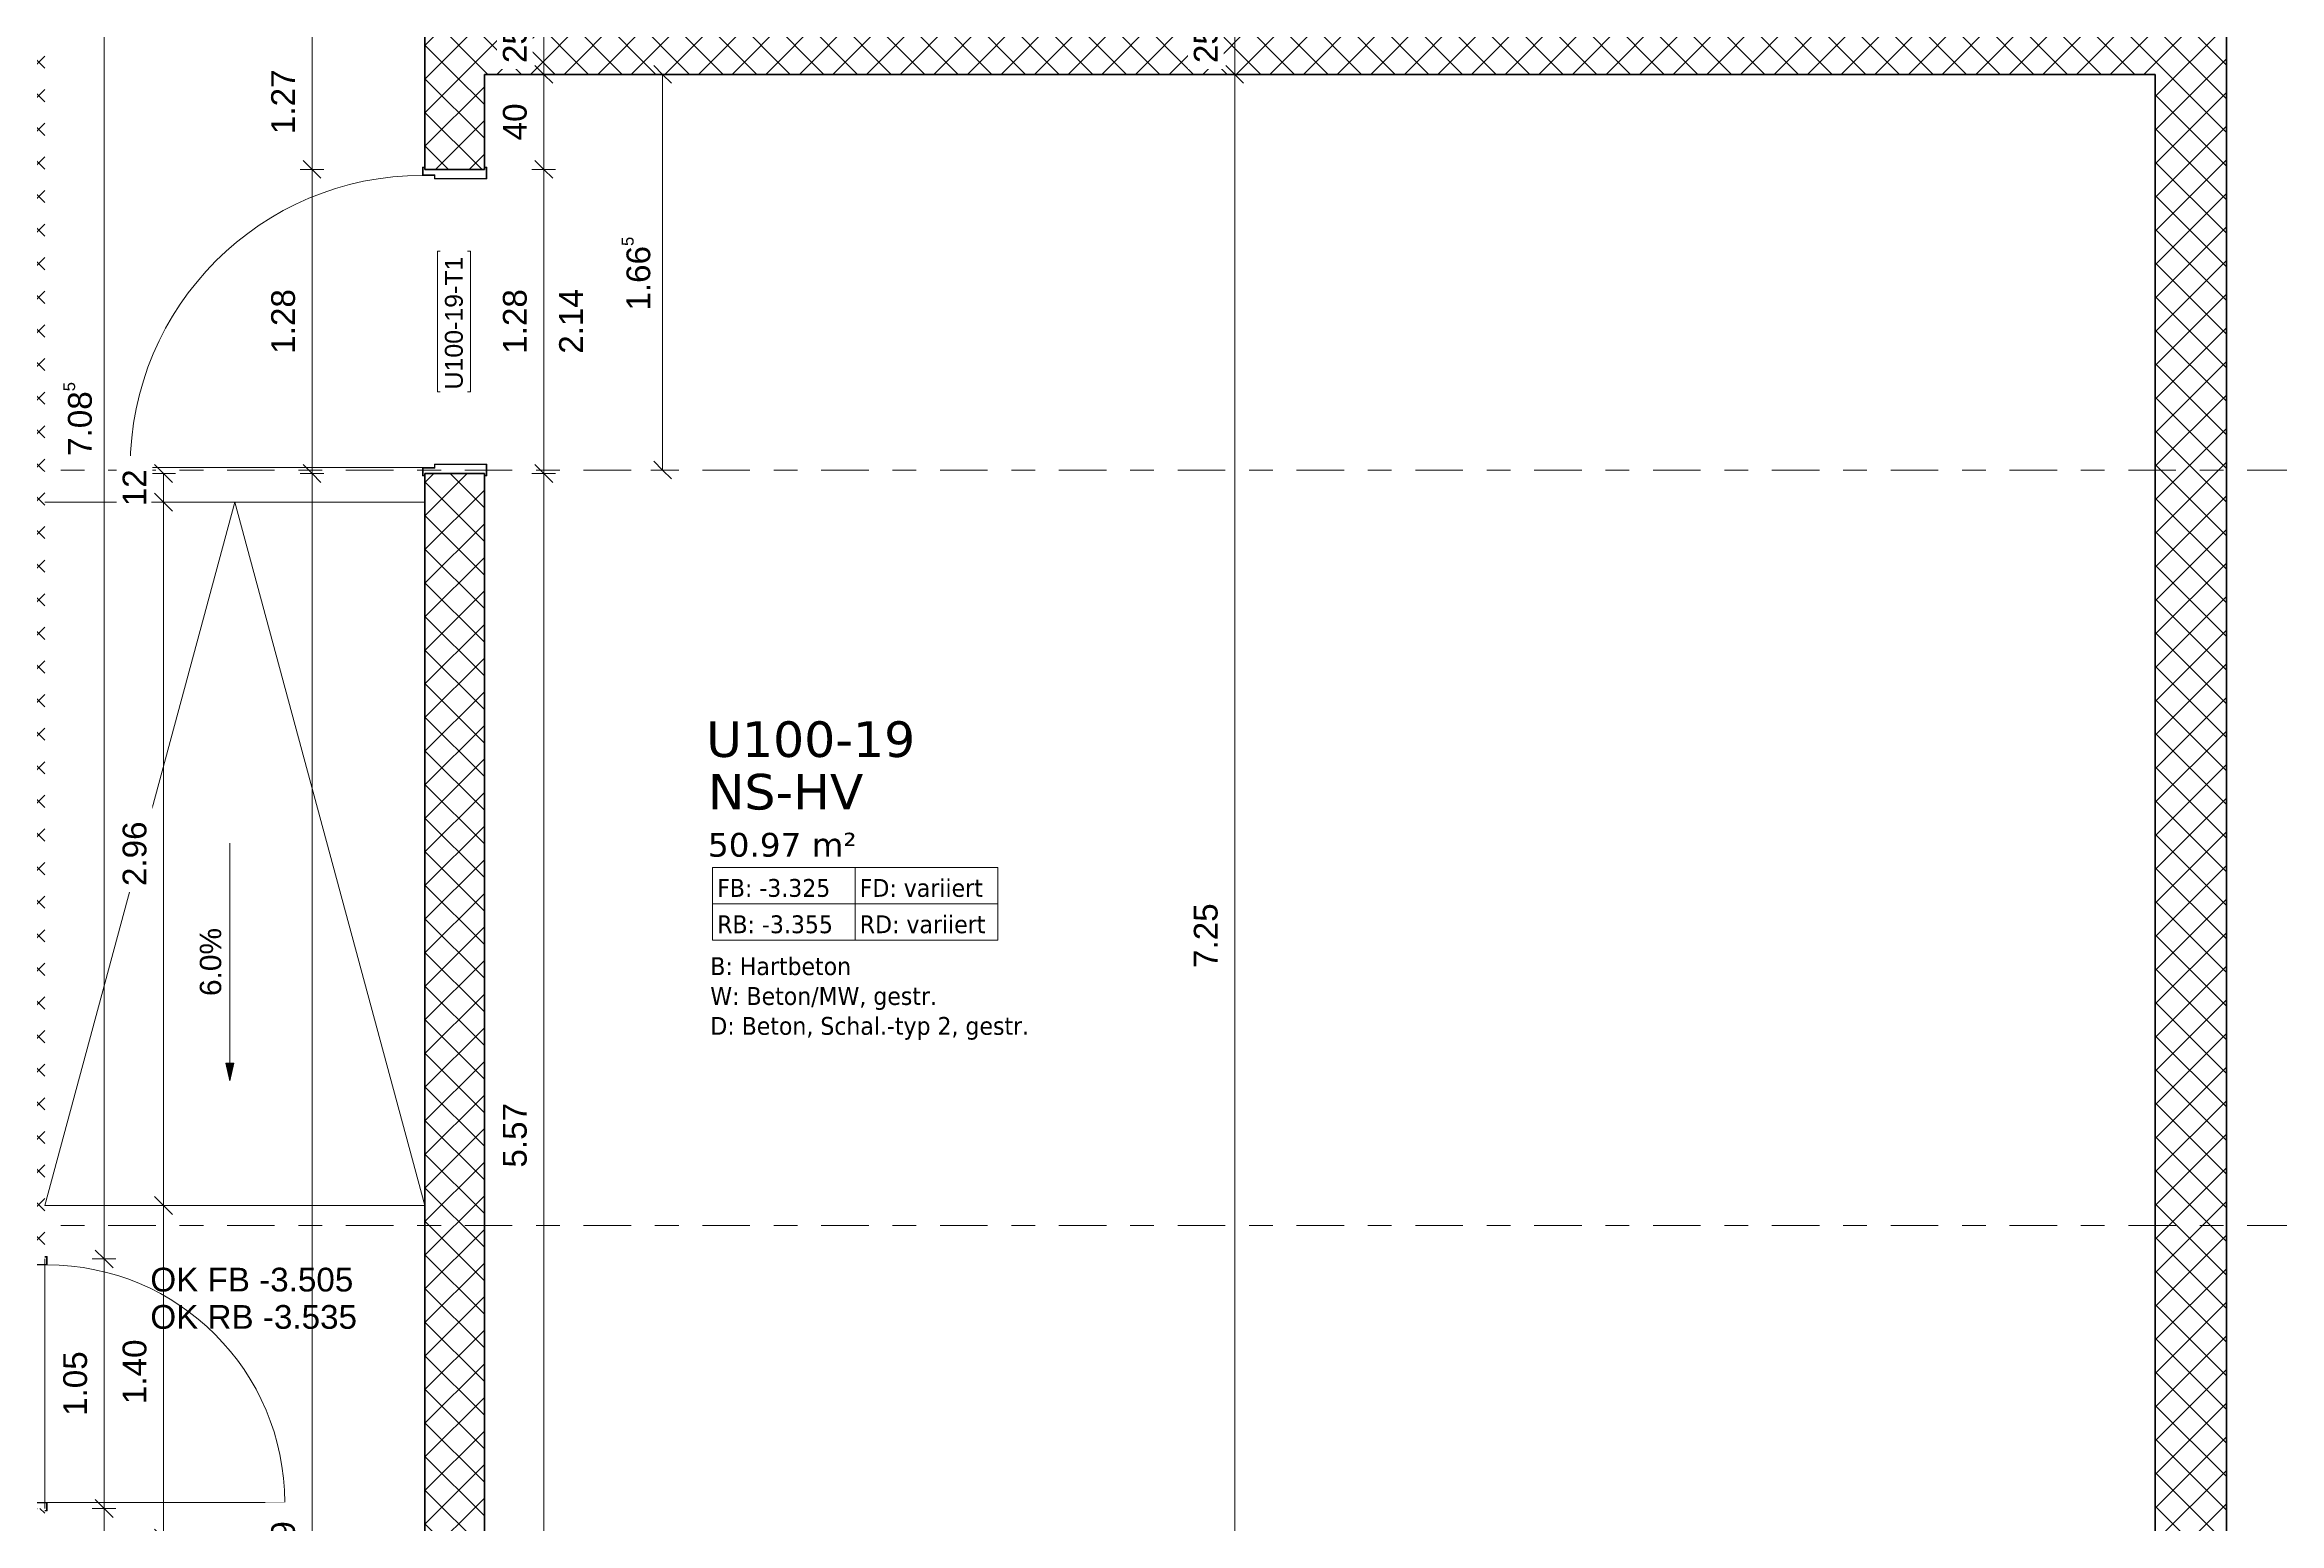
# Model space of a CAD drawing. Header units: metres. Extents: x -35.6 to 33, y -4 to 38.1.
# Drawn here: x 16.57 to 25.97, y 2.62 to 8.84 of the extents above; entities that cross this region are included whole.
import ezdxf

# ---------------------------------------------------------------- set-up
doc = ezdxf.new("R2010")
doc.units = ezdxf.units.M
doc.linetypes.add('_Rasterlinie_', pattern=[0.375, 0.2, -0.05, 0.075, -0.05])
doc.linetypes.add('Grundrissdarstellung Sturz', pattern=[0.25, 0.15, -0.05, 0, -0.05])
for name, color, linetype, lineweight in [('A-____-____-DIMS', 7, 'Continuous', 5), ('A-____-____-DIMS-50', 7, 'Continuous', 5), ('A-AREA-____-IDEN', 7, 'Continuous', 5), ('A-DETL-GENF-OTLN', 7, 'Continuous', 9), ('A-DOOR-____-IDEN', 7, 'Continuous', 5), ('A-DOOR-____-OTLN', 7, 'Continuous', 9), ('A-DOOR-FRAM-MCUT', 7, 'Continuous', 9), ('A-DOOR-OPNG-OTLN', 7, 'Continuous', 9), ('A-FLOR-____-OTLN', 7, 'Continuous', 9), ('A-WALL-____-MCUT', 7, 'Continuous', 35), ('A-WALL-____-PATT', 7, 'Continuous', 35), ('G-____-____-DIMS', 7, 'Continuous', 5), ('S-GRID-____-OTLN', 7, 'Continuous', 5)]:
    doc.layers.add(name, color=color, linetype=linetype, lineweight=lineweight)
doc.styles.add('Arial', font='arial.ttf', dxfattribs={"height": 0.1})
doc.styles.add('Arial_1', font='arial.ttf', dxfattribs={"height": 0.075})
doc.styles.add('Arial_2', font='arial.ttf', dxfattribs={"height": 0.09})
doc.styles.add('Verdana_2', font='verdana.ttf', dxfattribs={"height": 0.1})
doc.styles.add('Verdana_3', font='verdana.ttf', dxfattribs={"width": 0.9, "height": 0.075})
doc.styles.add('Verdana_4', font='verdana.ttf', dxfattribs={"height": 0.15})
doc.dimstyles.new('Arial_2_00mm_fein', dxfattribs={"dimscale": 0.3048, "dimtxt": 0.102026, "dimasz": 0.246063, "dimexe": 0.164042, "dimexo": 0.0625, "dimgap": 0.123031, "dimtad": 1, "dimdec": 1, "dimlfac": 100, "dimrnd": 0.5, "dimdsep": 46, "dimtxsty": 'Arial', "dimblk1": 'OBLIQUE', "dimblk2": 'OBLIQUE', "dimsah": 1, "dimcen": 0.09, "dimazin": 0, "dimtfac": 1, "dimtdec": 4, "dimtix": 1, "dimtmove": 0, "dimatfit": 3, "dimfxl": 0.164042, "dimfxlon": 1, "dimtvp": 1, "dimtfill": 1, "dimtolj": 1, "dimtzin": 0, "dimarcsym": 2})
doc.dimstyles.new('Arial_2_00mm_fein_2', dxfattribs={"dimscale": 0.3048, "dimtxt": 0.102026, "dimasz": 0.246063, "dimexe": 0.164042, "dimexo": 0.0625, "dimgap": 0.123031, "dimtad": 1, "dimrnd": 0.005, "dimzin": 0, "dimdsep": 46, "dimtxsty": 'Arial', "dimblk1": 'OBLIQUE', "dimblk2": 'OBLIQUE', "dimsah": 1, "dimcen": 0.09, "dimazin": 0, "dimtfac": 1, "dimtdec": 4, "dimtix": 1, "dimtmove": 0, "dimatfit": 3, "dimfxl": 0.164042, "dimfxlon": 1, "dimtvp": 1, "dimtfill": 1, "dimtolj": 1, "dimtzin": 0, "dimarcsym": 2})
doc.dimstyles.new('SUB_Rohbau_fein', dxfattribs={"dimscale": 0.3048, "dimtxt": 0.102026, "dimasz": 0.246063, "dimexe": 0.164042, "dimexo": 0.0625, "dimgap": 0.123031, "dimtad": 1, "dimdec": 1, "dimlfac": 100, "dimrnd": 0.5, "dimdsep": 46, "dimtxsty": 'Arial', "dimblk1": 'OBLIQUE', "dimblk2": 'OBLIQUE', "dimsah": 1, "dimcen": 0.09, "dimazin": 0, "dimtfac": 1, "dimtdec": 4, "dimtix": 1, "dimtmove": 0, "dimatfit": 3, "dimfxl": 0.164042, "dimfxlon": 1, "dimtvp": 1, "dimtfill": 1, "dimtolj": 1, "dimtzin": 0, "dimarcsym": 2})
doc.dimstyles.new('SUB_Rohbau_fein_1', dxfattribs={"dimscale": 0.3048, "dimtxt": 0.102026, "dimasz": 0.246063, "dimexe": 0.164042, "dimexo": 0.0625, "dimgap": 0.123031, "dimtad": 1, "dimrnd": 0.005, "dimzin": 0, "dimdsep": 46, "dimtxsty": 'Arial', "dimblk1": 'OBLIQUE', "dimblk2": 'OBLIQUE', "dimsah": 1, "dimcen": 0.09, "dimazin": 0, "dimtfac": 1, "dimtdec": 4, "dimtix": 1, "dimtmove": 0, "dimatfit": 3, "dimfxl": 0.164042, "dimfxlon": 1, "dimtvp": 1, "dimtfill": 1, "dimtolj": 1, "dimtzin": 0, "dimarcsym": 2})
doc.dimstyles.new('SUB_Rohbau_fein_2', dxfattribs={"dimscale": 0.3048, "dimtxt": 0.102026, "dimasz": 0.246063, "dimexe": 0.164042, "dimexo": 0.0625, "dimgap": 0.123031, "dimtad": 1, "dimrnd": 0.005, "dimzin": 0, "dimdsep": 46, "dimtxsty": 'Arial', "dimblk1": 'OBLIQUE', "dimblk2": 'OBLIQUE', "dimsah": 1, "dimcen": 0.09, "dimazin": 0, "dimtfac": 1, "dimtdec": 4, "dimtix": 1, "dimtmove": 2, "dimatfit": 3, "dimfxl": 0.164042, "dimfxlon": 1, "dimtvp": 1, "dimtfill": 1, "dimtolj": 1, "dimtzin": 0, "dimarcsym": 2})
doc.dimstyles.new('SUB_Rohbau_fein_7', dxfattribs={"dimscale": 0.3048, "dimtxt": 0.102026, "dimasz": 0.246063, "dimexe": 0.164042, "dimexo": 0.0625, "dimgap": 0.123031, "dimtad": 1, "dimrnd": 0.005, "dimzin": 0, "dimdsep": 46, "dimtxsty": 'Arial', "dimblk1": 'OBLIQUE', "dimblk2": 'OBLIQUE', "dimsah": 1, "dimcen": 0.09, "dimazin": 0, "dimtfac": 1, "dimtdec": 4, "dimtix": 1, "dimtmove": 0, "dimatfit": 3, "dimfxl": 0.164042, "dimfxlon": 1, "dimtvp": 1, "dimtfill": 1, "dimtolj": 1, "dimtzin": 0, "dimarcsym": 2})
pattern_1 = [(45, (0, 0), (-0.07071068, 0.07071068), []), (135, (0, 0), (-0.07071068, -0.07071068), [])]

# ---------------------------------------------------------------- blocks, each defined once
blk = doc.blocks.new('TU DF 1 - Stahlzarge - stumpf einschlagend - ML - 1050 x 2140 - EI30-31610276--01_UG_OK_FFB_AF_ro')
at = {"layer": 'A-DOOR-____-OTLN', "linetype": 'Grundrissdarstellung Sturz'}
for p, q in [((-0.525, 0.125), (0.525, 0.125)), ((-0.525, -0.125), (0.525, -0.125))]:
    blk.add_line(p, q, dxfattribs=at)
at = {"layer": 'A-DOOR-FRAM-MCUT'}
for p, q in [((-0.5, 0.135), (-0.535, 0.135)), ((-0.535, 0.135), (-0.535, 0.125)), ((-0.533, 0.125), (-0.533, 0.133)), ((-0.533, 0.133), (-0.502, 0.133)), ((-0.502, 0.133), (-0.502, 0.083)), ((-0.5, 0.085), (-0.5, 0.135)), ((0.535, 0.135), (0.5, 0.135)), ((0.5, 0.135), (0.5, 0.085)), ((0.502, 0.083), (0.502, 0.133)), ((0.502, 0.133), (0.533, 0.133)), ((0.533, 0.133), (0.533, 0.125)), ((0.535, 0.125), (0.535, 0.135)), ((-0.502, 0.083), (-0.487, 0.083)), ((-0.485, 0.085), (-0.5, 0.085)), ((-0.487, 0.083), (-0.487, -0.133)), ((-0.485, -0.135), (-0.485, 0.085)), ((0.5, 0.085), (0.485, 0.085)), ((0.485, 0.085), (0.485, -0.135)), ((0.487, -0.133), (0.487, 0.083)), ((0.487, 0.083), (0.502, 0.083)), ((-0.535, -0.125), (-0.535, -0.135)), ((-0.535, -0.135), (-0.485, -0.135)), ((-0.533, -0.133), (-0.533, -0.125)), ((-0.487, -0.133), (-0.533, -0.133)), ((0.485, -0.135), (0.535, -0.135)), ((0.533, -0.133), (0.487, -0.133)), ((0.533, -0.125), (0.533, -0.133)), ((0.535, -0.135), (0.535, -0.125))]:
    blk.add_line(p, q, dxfattribs=at)
at = {"layer": 'A-DOOR-OPNG-OTLN'}
blk.add_line((0.5, 0.135), (0.5, 1.135), dxfattribs=at)
blk.add_arc((0.5, 0.135), 1, 90, 180, dxfattribs=at)
blk = doc.blocks.new('TU DF 1 - Stahlzarge - stumpf einschlagend - ML - 1280 x 2140 - EI30-31636228--01_UG_OK_FFB_AF_ro')
at = {"layer": 'A-DOOR-FRAM-MCUT'}
for p, q in [((-0.65, 0.135), (-0.6, 0.135)), ((-0.65, 0.125), (-0.65, 0.135)), ((-0.648, 0.125), (-0.65, 0.125)), ((-0.648, 0.133), (-0.648, 0.125)), ((-0.602, 0.133), (-0.648, 0.133)), ((-0.602, -0.083), (-0.602, 0.133)), ((-0.6, 0.135), (-0.6, -0.085)), ((0.6, 0.135), (0.65, 0.135)), ((0.6, -0.085), (0.6, 0.135)), ((0.602, 0.133), (0.602, -0.083)), ((0.648, 0.133), (0.602, 0.133)), ((0.648, 0.125), (0.648, 0.133)), ((0.65, 0.125), (0.648, 0.125)), ((0.65, 0.135), (0.65, 0.125)), ((-0.617, -0.083), (-0.602, -0.083)), ((-0.617, -0.133), (-0.617, -0.083)), ((-0.615, -0.085), (-0.615, -0.135)), ((-0.6, -0.085), (-0.615, -0.085)), ((0.615, -0.085), (0.6, -0.085)), ((0.602, -0.083), (0.617, -0.083)), ((0.615, -0.135), (0.615, -0.085)), ((0.617, -0.083), (0.617, -0.133)), ((-0.65, -0.125), (-0.648, -0.125)), ((-0.65, -0.135), (-0.65, -0.125)), ((-0.615, -0.135), (-0.65, -0.135)), ((-0.648, -0.125), (-0.648, -0.133)), ((-0.648, -0.133), (-0.617, -0.133)), ((0.65, -0.135), (0.615, -0.135)), ((0.617, -0.133), (0.648, -0.133)), ((0.648, -0.125), (0.65, -0.125)), ((0.648, -0.133), (0.648, -0.125)), ((0.65, -0.125), (0.65, -0.135))]:
    blk.add_line(p, q, dxfattribs=at)
at = {"layer": 'A-DOOR-OPNG-OTLN'}
blk.add_line((0.615, -0.135), (0.615, -1.365), dxfattribs=at)
blk.add_arc((0.615, -0.135), 1.23, 180, 270, dxfattribs=at)
blk = doc.blocks.new('Rampenpfeil - Regulär-33623174--01_UG_OK_FFB_AF_ro')
at = {"layer": 'A-DETL-GENF-OTLN'}
for p, q in [((2.96, 0.8), (0, 1.6)), ((0, 0), (2.96, 0.8))]:
    blk.add_line(p, q, dxfattribs=at)
blk = doc.blocks.new('DIMBLOCK14--01_UG_OK_FFB_AF_ro')
at = {"layer": 'A-____-____-DIMS-50'}
for p, q in [((21.5792, 8.7166), (21.5417, 8.7541)), ((21.5792, 8.7166), (21.5292, 8.7166)), ((21.5792, 1.4666), (21.5792, 8.7166)), ((21.5792, 8.7166), (21.6167, 8.6791)), ((21.5792, 8.7166), (21.6292, 8.7166)), ((21.5792, 1.4666), (21.5292, 1.4666)), ((21.5792, 1.4666), (21.5417, 1.5041)), ((21.5792, 1.4666), (21.6167, 1.4291)), ((21.5792, 1.4666), (21.6292, 1.4666))]:
    blk.add_line(p, q, dxfattribs=at)
at = {"layer": 'A-____-____-DIMS-50', "color": 0, "insert": (21.4072, 4.9559), "char_height": 0.1, "width": 0.325653, "attachment_point": 1, "rotation": 90, "line_spacing_factor": 0.941778, "style": 'Arial', "bg_fill": 3, "box_fill_scale": 1.25, "bg_fill_color": 256, "bg_fill_true_color": 13158600, "bg_fill_transparency": 0}
blk.add_mtext('7.25', dxfattribs=at)
blk = doc.blocks.new('_Oblique')
at = {"color": 0, "linetype": 'ByBlock', "lineweight": -2}
blk.add_line((-0.5, -0.5), (0.5, 0.5), dxfattribs=at)
blk = doc.blocks.new('DIMBLOCK15--01_UG_OK_FFB_AF_ro')
at = {"layer": 'A-____-____-DIMS-50'}
for p, q in [((21.5792, 8.9666), (21.5292, 8.9666)), ((21.5792, 8.9666), (21.5417, 9.0041)), ((21.5792, 8.7166), (21.5792, 8.9666)), ((21.5792, 8.9666), (21.6167, 8.9291)), ((21.5792, 8.9666), (21.6292, 8.9666)), ((21.5792, 8.7166), (21.5417, 8.7541)), ((21.5792, 8.7166), (21.5292, 8.7166)), ((21.5792, 8.7166), (21.6167, 8.6791)), ((21.5792, 8.7166), (21.6292, 8.7166))]:
    blk.add_line(p, q, dxfattribs=at)
at = {"layer": 'A-____-____-DIMS-50', "color": 0, "insert": (21.4072, 8.764), "char_height": 0.1, "width": 0.186088, "attachment_point": 1, "rotation": 90, "line_spacing_factor": 0.941778, "style": 'Arial', "bg_fill": 3, "box_fill_scale": 1.25, "bg_fill_color": 256, "bg_fill_true_color": 13158600, "bg_fill_transparency": 0}
blk.add_mtext('25', dxfattribs=at)
blk = doc.blocks.new('DIMBLOCK310--01_UG_OK_FFB_AF_ro')
at = {"layer": 'A-____-____-DIMS-50'}
for p, q in [((18.672, 7.0366), (18.6345, 7.0741)), ((18.672, 7.0366), (18.622, 7.0366)), ((18.672, 1.4666), (18.672, 7.0366)), ((18.672, 7.0366), (18.7095, 6.9991)), ((18.672, 7.0366), (18.722, 7.0366)), ((18.672, 1.4666), (18.622, 1.4666)), ((18.672, 1.4666), (18.6345, 1.5041)), ((18.672, 1.4666), (18.7095, 1.4291)), ((18.672, 1.4666), (18.722, 1.4666))]:
    blk.add_line(p, q, dxfattribs=at)
at = {"layer": 'A-____-____-DIMS-50', "color": 0, "insert": (18.5, 4.1159), "char_height": 0.1, "width": 0.325653, "attachment_point": 1, "rotation": 90, "line_spacing_factor": 0.941778, "style": 'Arial', "bg_fill": 3, "box_fill_scale": 1.25, "bg_fill_color": 256, "bg_fill_true_color": 13158600, "bg_fill_transparency": 0}
blk.add_mtext('5.57', dxfattribs=at)
blk = doc.blocks.new('DIMBLOCK311--01_UG_OK_FFB_AF_ro')
at = {"layer": 'A-____-____-DIMS-50'}
for p, q in [((18.672, 8.3166), (18.622, 8.3166)), ((18.672, 8.3166), (18.6345, 8.3541)), ((18.672, 7.0366), (18.672, 8.3166)), ((18.672, 8.3166), (18.7095, 8.2791)), ((18.672, 8.3166), (18.722, 8.3166)), ((18.672, 7.0366), (18.6345, 7.0741)), ((18.672, 7.0366), (18.622, 7.0366)), ((18.672, 7.0366), (18.7095, 6.9991)), ((18.672, 7.0366), (18.722, 7.0366))]:
    blk.add_line(p, q, dxfattribs=at)
at = {"layer": 'A-____-____-DIMS-50', "color": 0, "insert": (18.5, 7.5409), "char_height": 0.1, "width": 0.325653, "attachment_point": 1, "rotation": 90, "line_spacing_factor": 0.941778, "style": 'Arial', "bg_fill": 3, "box_fill_scale": 1.25, "bg_fill_color": 256, "bg_fill_true_color": 13158600, "bg_fill_transparency": 0}
blk.add_mtext('1.28', dxfattribs=at)
at = {"layer": 'A-____-____-DIMS-50', "color": 0, "insert": (18.7366, 7.5409), "char_height": 0.1, "width": 0.325653, "attachment_point": 1, "rotation": 90, "line_spacing_factor": 0.941778, "style": 'Arial', "bg_fill": 3, "box_fill_scale": 1.25, "bg_fill_color": 256, "bg_fill_true_color": 13158600, "bg_fill_transparency": 0}
blk.add_mtext('2.14', dxfattribs=at)
blk = doc.blocks.new('DIMBLOCK312--01_UG_OK_FFB_AF_ro')
at = {"layer": 'A-____-____-DIMS-50'}
for p, q in [((18.672, 8.7166), (18.6345, 8.7541)), ((18.672, 8.7166), (18.622, 8.7166)), ((18.672, 8.3166), (18.672, 8.7166)), ((18.672, 8.7166), (18.7095, 8.6791)), ((18.672, 8.7166), (18.722, 8.7166)), ((18.672, 8.3166), (18.622, 8.3166)), ((18.672, 8.3166), (18.6345, 8.3541)), ((18.672, 8.3166), (18.7095, 8.2791)), ((18.672, 8.3166), (18.722, 8.3166))]:
    blk.add_line(p, q, dxfattribs=at)
at = {"layer": 'A-____-____-DIMS-50', "color": 0, "insert": (18.5, 8.439), "char_height": 0.1, "width": 0.186088, "attachment_point": 1, "rotation": 90, "line_spacing_factor": 0.941778, "style": 'Arial', "bg_fill": 3, "box_fill_scale": 1.25, "bg_fill_color": 256, "bg_fill_true_color": 13158600, "bg_fill_transparency": 0}
blk.add_mtext('40', dxfattribs=at)
blk = doc.blocks.new('DIMBLOCK313--01_UG_OK_FFB_AF_ro')
at = {"layer": 'A-____-____-DIMS-50'}
for p, q in [((18.672, 8.9666), (18.622, 8.9666)), ((18.672, 8.9666), (18.6345, 9.0041)), ((18.672, 8.7166), (18.672, 8.9666)), ((18.672, 8.9666), (18.7095, 8.9291)), ((18.672, 8.9666), (18.722, 8.9666)), ((18.672, 8.7166), (18.6345, 8.7541)), ((18.672, 8.7166), (18.622, 8.7166)), ((18.672, 8.7166), (18.7095, 8.6791)), ((18.672, 8.7166), (18.722, 8.7166))]:
    blk.add_line(p, q, dxfattribs=at)
at = {"layer": 'A-____-____-DIMS-50', "color": 0, "insert": (18.5, 8.764), "char_height": 0.1, "width": 0.186088, "attachment_point": 1, "rotation": 90, "line_spacing_factor": 0.941778, "style": 'Arial', "bg_fill": 3, "box_fill_scale": 1.25, "bg_fill_color": 256, "bg_fill_true_color": 13158600, "bg_fill_transparency": 0}
blk.add_mtext('25', dxfattribs=at)
blk = doc.blocks.new('DIMBLOCK331--01_UG_OK_FFB_AF_ro')
at = {"layer": 'A-____-____-DIMS-50'}
for p, q in [((17.697, 7.0366), (17.6595, 7.0741)), ((17.697, 7.0366), (17.647, 7.0366)), ((17.697, -2.0534), (17.697, 7.0366)), ((17.697, 7.0366), (17.7345, 6.9991)), ((17.697, 7.0366), (17.747, 7.0366)), ((17.697, -2.0534), (17.647, -2.0534)), ((17.697, -2.0534), (17.6595, -2.0159)), ((17.697, -2.0534), (17.7345, -2.0909)), ((17.697, -2.0534), (17.747, -2.0534))]:
    blk.add_line(p, q, dxfattribs=at)
at = {"layer": 'A-____-____-DIMS-50', "color": 0, "insert": (17.525, 2.3559), "char_height": 0.1, "width": 0.325653, "attachment_point": 1, "rotation": 90, "line_spacing_factor": 0.941778, "style": 'Arial', "bg_fill": 3, "box_fill_scale": 1.25, "bg_fill_color": 256, "bg_fill_true_color": 13158600, "bg_fill_transparency": 0}
blk.add_mtext('9.09', dxfattribs=at)
blk = doc.blocks.new('DIMBLOCK332--01_UG_OK_FFB_AF_ro')
at = {"layer": 'A-____-____-DIMS-50'}
for p, q in [((17.697, 8.3166), (17.647, 8.3166)), ((17.697, 8.3166), (17.6595, 8.3541)), ((17.697, 7.0366), (17.697, 8.3166)), ((17.697, 8.3166), (17.7345, 8.2791)), ((17.697, 8.3166), (17.747, 8.3166)), ((17.697, 7.0366), (17.6595, 7.0741)), ((17.697, 7.0366), (17.647, 7.0366)), ((17.697, 7.0366), (17.7345, 6.9991)), ((17.697, 7.0366), (17.747, 7.0366))]:
    blk.add_line(p, q, dxfattribs=at)
at = {"layer": 'A-____-____-DIMS-50', "color": 0, "insert": (17.525, 7.5409), "char_height": 0.1, "width": 0.325653, "attachment_point": 1, "rotation": 90, "line_spacing_factor": 0.941778, "style": 'Arial', "bg_fill": 3, "box_fill_scale": 1.25, "bg_fill_color": 256, "bg_fill_true_color": 13158600, "bg_fill_transparency": 0}
blk.add_mtext('1.28', dxfattribs=at)
blk = doc.blocks.new('DIMBLOCK333--01_UG_OK_FFB_AF_ro')
at = {"layer": 'A-____-____-DIMS-50'}
for p, q in [((17.697, 9.5866), (17.6595, 9.6241)), ((17.697, 9.5866), (17.647, 9.5866)), ((17.697, 8.3166), (17.697, 9.5866)), ((17.697, 9.5866), (17.7345, 9.5491)), ((17.697, 9.5866), (17.747, 9.5866)), ((17.697, 8.3166), (17.647, 8.3166)), ((17.697, 8.3166), (17.6595, 8.3541)), ((17.697, 8.3166), (17.7345, 8.2791)), ((17.697, 8.3166), (17.747, 8.3166))]:
    blk.add_line(p, q, dxfattribs=at)
at = {"layer": 'A-____-____-DIMS-50', "color": 0, "insert": (17.525, 8.4653), "char_height": 0.1, "width": 0.325653, "attachment_point": 1, "rotation": 90, "line_spacing_factor": 0.941778, "style": 'Arial', "bg_fill": 3, "box_fill_scale": 1.25, "bg_fill_color": 256, "bg_fill_true_color": 13158600, "bg_fill_transparency": 0}
blk.add_mtext('1.27', dxfattribs=at)
blk = doc.blocks.new('DIMBLOCK340--01_UG_OK_FFB_AF_ro')
at = {"layer": 'A-____-____-DIMS-50'}
for p, q in [((16.822, 2.6814), (16.772, 2.6814)), ((16.822, 2.6814), (16.7845, 2.7189)), ((16.822, -2.0534), (16.822, 2.6814)), ((16.822, 2.6814), (16.8595, 2.6439)), ((16.822, 2.6814), (16.872, 2.6814)), ((16.822, -2.0534), (16.772, -2.0534)), ((16.822, -2.0534), (16.7845, -2.0159)), ((16.822, -2.0534), (16.8595, -2.0909)), ((16.822, -2.0534), (16.872, -2.0534))]:
    blk.add_line(p, q, dxfattribs=at)
at = {"layer": 'A-____-____-DIMS-50', "color": 0, "insert": (16.65, 0.1523), "char_height": 0.1, "width": 0.388091, "attachment_point": 1, "rotation": 90, "line_spacing_factor": 0.941778, "style": 'Arial', "bg_fill": 3, "box_fill_scale": 1.25, "bg_fill_color": 256, "bg_fill_true_color": 13158600, "bg_fill_transparency": 0}
blk.add_mtext('4.73\\A2\\H0.5x;\\S5^  ;\\H2x;', dxfattribs=at)
blk = doc.blocks.new('DIMBLOCK341--01_UG_OK_FFB_AF_ro')
at = {"layer": 'A-____-____-DIMS-50'}
for p, q in [((16.822, 3.7314), (16.7845, 3.7689)), ((16.822, 3.7314), (16.772, 3.7314)), ((16.822, 2.6814), (16.822, 3.7314)), ((16.822, 3.7314), (16.8595, 3.6939)), ((16.822, 3.7314), (16.872, 3.7314)), ((16.822, 2.6814), (16.772, 2.6814)), ((16.822, 2.6814), (16.7845, 2.7189)), ((16.822, 2.6814), (16.8595, 2.6439)), ((16.822, 2.6814), (16.872, 2.6814))]:
    blk.add_line(p, q, dxfattribs=at)
at = {"layer": 'A-____-____-DIMS-50', "color": 0, "insert": (16.65, 3.0707), "char_height": 0.1, "width": 0.325653, "attachment_point": 1, "rotation": 90, "line_spacing_factor": 0.941778, "style": 'Arial', "bg_fill": 3, "box_fill_scale": 1.25, "bg_fill_color": 256, "bg_fill_true_color": 13158600, "bg_fill_transparency": 0}
blk.add_mtext('1.05', dxfattribs=at)
blk = doc.blocks.new('DIMBLOCK342--01_UG_OK_FFB_AF_ro')
at = {"layer": 'A-____-____-DIMS-50'}
for p, q in [((16.822, 10.8141), (16.772, 10.8141)), ((16.822, 10.8141), (16.7845, 10.8516)), ((16.822, 3.7314), (16.822, 10.8141)), ((16.822, 10.8141), (16.8595, 10.7766)), ((16.822, 10.8141), (16.872, 10.8141)), ((16.822, 3.7314), (16.7845, 3.7689)), ((16.822, 3.7314), (16.772, 3.7314)), ((16.822, 3.7314), (16.8595, 3.6939)), ((16.822, 3.7314), (16.872, 3.7314))]:
    blk.add_line(p, q, dxfattribs=at)
at = {"layer": 'A-____-____-DIMS-50', "color": 0, "insert": (16.65, 7.111), "char_height": 0.1, "width": 0.388091, "attachment_point": 1, "rotation": 90, "line_spacing_factor": 0.941778, "style": 'Arial', "bg_fill": 3, "box_fill_scale": 1.25, "bg_fill_color": 256, "bg_fill_true_color": 13158600, "bg_fill_transparency": 0}
blk.add_mtext('7.08\\A2\\H0.5x;\\S5^  ;\\H2x;', dxfattribs=at)
blk = doc.blocks.new('DIMBLOCK347--01_UG_OK_FFB_AF_ro')
at = {"layer": 'A-____-____-DIMS-50'}
for p, q in [((17.072, 7.0366), (17.0345, 7.0741)), ((17.072, 7.0366), (17.022, 7.0366)), ((17.072, 7.0366), (17.072, 6.9164)), ((17.072, 7.0366), (17.1095, 6.9991)), ((17.072, 7.0366), (17.122, 7.0366)), ((17.072, 6.9164), (17.022, 6.9164)), ((17.072, 6.9164), (17.0345, 6.9539)), ((17.072, 6.9164), (17.1095, 6.8789)), ((17.072, 6.9164), (17.122, 6.9164))]:
    blk.add_line(p, q, dxfattribs=at)
at = {"layer": 'A-____-____-DIMS-50', "color": 0, "insert": (16.9, 6.8989), "char_height": 0.1, "width": 0.186088, "attachment_point": 1, "rotation": 90, "line_spacing_factor": 0.941778, "style": 'Arial', "bg_fill": 3, "box_fill_scale": 1.25, "bg_fill_color": 256, "bg_fill_true_color": 13158600, "bg_fill_transparency": 0}
blk.add_mtext('12', dxfattribs=at)
blk = doc.blocks.new('DIMBLOCK348--01_UG_OK_FFB_AF_ro')
at = {"layer": 'A-____-____-DIMS-50'}
for p, q in [((17.072, 6.9164), (17.022, 6.9164)), ((17.072, 6.9164), (17.0345, 6.9539)), ((17.072, 6.9164), (17.072, 3.9564)), ((17.072, 6.9164), (17.1095, 6.8789)), ((17.072, 6.9164), (17.122, 6.9164)), ((17.072, 3.9564), (17.022, 3.9564)), ((17.072, 3.9564), (17.0345, 3.9939)), ((17.072, 3.9564), (17.1095, 3.9189)), ((17.072, 3.9564), (17.122, 3.9564))]:
    blk.add_line(p, q, dxfattribs=at)
at = {"layer": 'A-____-____-DIMS-50', "color": 0, "insert": (16.9, 5.3007), "char_height": 0.1, "width": 0.325653, "attachment_point": 1, "rotation": 90, "line_spacing_factor": 0.941778, "style": 'Arial', "bg_fill": 3, "box_fill_scale": 1.25, "bg_fill_color": 256, "bg_fill_true_color": 13158600, "bg_fill_transparency": 0}
blk.add_mtext('2.96', dxfattribs=at)
blk = doc.blocks.new('DIMBLOCK349--01_UG_OK_FFB_AF_ro')
at = {"layer": 'A-____-____-DIMS-50'}
for p, q in [((17.072, 3.9564), (17.022, 3.9564)), ((17.072, 3.9564), (17.0345, 3.9939)), ((17.072, 3.9564), (17.072, 2.5561)), ((17.072, 3.9564), (17.1095, 3.9189)), ((17.072, 3.9564), (17.122, 3.9564)), ((17.072, 2.5561), (17.022, 2.5561)), ((17.072, 2.5561), (17.0345, 2.5936)), ((17.072, 2.5561), (17.1095, 2.5186)), ((17.072, 2.5561), (17.122, 2.5561))]:
    blk.add_line(p, q, dxfattribs=at)
at = {"layer": 'A-____-____-DIMS-50', "color": 0, "insert": (16.9, 3.1206), "char_height": 0.1, "width": 0.325653, "attachment_point": 1, "rotation": 90, "line_spacing_factor": 0.941778, "style": 'Arial', "bg_fill": 3, "box_fill_scale": 1.25, "bg_fill_color": 256, "bg_fill_true_color": 13158600, "bg_fill_transparency": 0}
blk.add_mtext('1.40', dxfattribs=at)
blk = doc.blocks.new('Beschriftung_Räume-SUB - OK_varriert-31033571--01_UG_OK_FFB_AF_ro')
at = {"layer": 'A-AREA-____-IDEN'}
for p, q in [((0, -0.01263), (0.024, -0.01263)), ((0, -0.01875), (0, -0.01263)), ((0.012, -0.01263), (0.012, -0.01875)), ((0.024, -0.01263), (0.024, -0.01875)), ((0, -0.01569), (0.024, -0.01569)), ((0.024, -0.01875), (0, -0.01875))]:
    blk.add_line(p, q, dxfattribs=at)
blk = doc.blocks.new('DIMBLOCK1301--01_UG_OK_FFB_AF_ro')
at = {"layer": 'A-____-____-DIMS-50'}
for p, q in [((19.172, 8.7166), (19.1345, 8.7541)), ((19.172, 8.7166), (19.122, 8.7166)), ((19.172, 7.0516), (19.172, 8.7166)), ((19.172, 8.7166), (19.2095, 8.6791)), ((19.172, 8.7166), (19.222, 8.7166)), ((19.172, 7.0516), (19.1345, 7.0891)), ((19.172, 7.0516), (19.122, 7.0516)), ((19.172, 7.0516), (19.2095, 7.0141)), ((19.172, 7.0516), (19.222, 7.0516))]:
    blk.add_line(p, q, dxfattribs=at)
at = {"layer": 'A-____-____-DIMS-50', "color": 0, "insert": (19, 7.7224), "char_height": 0.1, "width": 0.388091, "attachment_point": 1, "rotation": 90, "line_spacing_factor": 0.941778, "style": 'Arial', "bg_fill": 3, "box_fill_scale": 1.25, "bg_fill_color": 256, "bg_fill_true_color": 13158600, "bg_fill_transparency": 0}
blk.add_mtext('1.66\\A2\\H0.5x;\\S5^  ;\\H2x;', dxfattribs=at)

msp = doc.modelspace()

# ---------------------------------------------------------------- hatches: boundary and pattern name
at = {"layer": 'A-WALL-____-PATT', "lineweight": 9}
h = msp.add_hatch(dxfattribs=at)
h.set_pattern_fill('FP_1', color=256, style=0, pattern_type=2)
h.set_pattern_definition(pattern_1)
h.paths.add_polyline_path([(25.752, 1.2166), (25.752, 31.1016), (25.452, 31.1016), (25.452, 1.2166)])
h = msp.add_hatch(dxfattribs=at)
h.set_pattern_fill('FP_1', color=256, style=0, pattern_type=2)
h.set_pattern_definition(pattern_1)
h.paths.add_polyline_path([(16.4346, 7.0516), (16.572, 7.0516), (16.572, 10.8141), (16.322, 10.8141), (16.322, 7.0516)])
h.paths.add_polyline_path([(16.322, 11.8641), (16.572, 11.8641), (16.572, 16.7466), (16.322, 16.7466), (16.322, 11.9141)])
h.paths.add_polyline_path([(16.572, 17.7966), (16.572, 19.7466), (16.322, 19.7466), (16.322, 17.7966)])
h = msp.add_hatch(dxfattribs=at)
h.set_pattern_fill('FP_1', color=256, style=0, pattern_type=2)
h.set_pattern_definition(pattern_1)
h.paths.add_polyline_path([(24.5208, 8.7166), (25.452, 8.7166), (25.452, 8.9666), (18.172, 8.9666), (18.172, 8.7166), (20.3616, 8.7166)])
h = msp.add_hatch(dxfattribs=at)
h.set_pattern_fill('FP_1', color=256, style=0, pattern_type=2)
h.set_pattern_definition(pattern_1)
h.paths.add_polyline_path([(18.422, 1.4666), (18.422, 7.0366), (18.172, 7.0366), (18.172, 1.4666)])
h.paths.add_polyline_path([(18.422, 8.3166), (18.422, 8.7166), (18.172, 8.7166), (18.172, 8.3166), (18.3664, 8.3166)])
h = msp.add_hatch(dxfattribs=at)
h.set_pattern_fill('FP_1', color=256, style=0, pattern_type=2)
h.set_pattern_definition(pattern_1)
h.paths.add_polyline_path([(16.322, -2.3534), (16.572, -2.3534), (16.572, 2.6814), (16.322, 2.6814), (16.322, -2.3534)])
h.paths.add_polyline_path([(16.322, 3.7314), (16.572, 3.7314), (16.572, 7.0516), (16.322, 7.0516), (16.322, 3.8366)])
at = {"layer": 'G-____-____-DIMS'}
msp.add_hatch(color=256, dxfattribs=at).paths.add_polyline_path([(17.3508, 4.4806), (17.3674, 4.5556), (17.3342, 4.5556)])

# ---------------------------------------------------------------- linework, layer by layer
at = {"layer": 'A-DOOR-____-IDEN', "flags": 128}
msp.add_lwpolyline([(18.2252, 7.3805), (18.2252, 7.9725), (18.3642, 7.9725), (18.3642, 7.3805)], close=True, dxfattribs=at)
at = {"layer": 'A-FLOR-____-OTLN'}
for p, q in [((16.572, 6.9164), (18.172, 6.9164)), ((16.572, 3.9564), (18.172, 3.9564)), ((16.572, 3.7084), (16.572, 3.7314)), ((16.572, 2.7064), (16.572, 3.7064)), ((16.572, 2.6814), (16.572, 2.7044))]:
    msp.add_line(p, q, dxfattribs=at)
at = {"layer": 'A-WALL-____-MCUT'}
for p, q in [((25.752, -2.3534), (25.752, 31.4016)), ((18.172, 9.5866), (18.172, 8.3166)), ((18.422, 8.7166), (25.452, 8.7166)), ((18.422, 8.3166), (18.422, 8.7166)), ((25.452, 8.7166), (25.452, 1.4666)), ((18.172, 8.3166), (18.422, 8.3166)), ((18.422, 7.0366), (18.172, 7.0366)), ((18.172, 7.0366), (18.172, -0.4034)), ((18.422, 1.4666), (18.422, 7.0366))]:
    msp.add_line(p, q, dxfattribs=at)
at = {"layer": 'G-____-____-DIMS'}
for p, q in [((17.3674, 4.5556), (17.3342, 4.5556)), ((17.3342, 4.5556), (17.3508, 4.4806)), ((17.3508, 4.4806), (17.3674, 4.5556))]:
    msp.add_line(p, q, dxfattribs=at)
at = {"layer": 'S-GRID-____-OTLN', "color": 8, "linetype": '_Rasterlinie_', "true_color": 0x808080}
for p, q in [((-34.6604, 7.0516), (27.9515, 7.0516)), ((-34.6604, 3.8716), (27.9515, 3.8716))]:
    msp.add_line(p, q, dxfattribs=at)

# ---------------------------------------------------------------- block references
at = {"layer": 'A-AREA-____-IDEN', "xscale": 49.99999999999998, "yscale": 49.99999999999998, "zscale": 49.99999999999998}
msp.add_blockref('Beschriftung_Räume-SUB - OK_varriert-31033571--01_UG_OK_FFB_AF_ro', (19.3821, 6.0098), dxfattribs=at)
at = {"layer": 'A-DETL-GENF-OTLN', "rotation": 90}
msp.add_blockref('Rampenpfeil - Regulär-33623174--01_UG_OK_FFB_AF_ro', (18.172, 3.9564), dxfattribs=at)
at = {"layer": 'A-DOOR-____-OTLN'}
for name, p, rotation in [('TU DF 1 - Stahlzarge - stumpf einschlagend - ML - 1280 x 2140 - EI30-31636228--01_UG_OK_FFB_AF_ro', (18.297, 7.6766), 269.9999999999999), ('TU DF 1 - Stahlzarge - stumpf einschlagend - ML - 1050 x 2140 - EI30-31610276--01_UG_OK_FFB_AF_ro', (16.447, 3.2064), 270)]:
    msp.add_blockref(name, p, dxfattribs=dict(at, rotation=rotation))

# ---------------------------------------------------------------- texts
at = {"layer": 'A-AREA-____-IDEN', "attachment_point": 1}
for s, insert, char_height, width, style in [('U100-19', (19.3553, 5.994), 0.15, 1.074261, 'Verdana_4'), ('NS-HV', (19.3624, 5.7729), 0.15, 0.817721, 'Verdana_4'), ('50.97 m²', (19.3629, 5.5244), 0.1, 0.817721, 'Verdana_2'), ('FB: -3.325', (19.4016, 5.3303), 0.075, 0.624114, 'Verdana_3'), ('FD: variiert', (20.0016, 5.3303), 0.075, 0.667405, 'Verdana_3'), ('RB: -3.355', (19.4016, 5.1773), 0.075, 0.638544, 'Verdana_3'), ('RD: variiert', (20.0016, 5.1773), 0.075, 0.681835, 'Verdana_3'), ('B: Hartbeton', (19.3728, 5.001), 0.075, 0.753987, 'Verdana_3'), ('W: Beton/MW, gestr.', (19.3728, 4.8754), 0.075, 1.237405, 'Verdana_3'), ('D: Beton, Schal.-typ 2, gestr.', (19.3728, 4.7497), 0.075, 1.73886, 'Verdana_3')]:
    msp.add_mtext(s, dxfattribs=dict(at, insert=insert, char_height=char_height, width=width, style=style))
at = {"layer": 'G-____-____-DIMS', "insert": (17.0165, 3.6944), "char_height": 0.1, "width": 1.039397, "attachment_point": 1, "line_spacing_factor": 0.941778, "style": 'Arial'}
msp.add_mtext('OK FB -3.505\\POK RB -3.535', dxfattribs=at)

# ---------------------------------------------------------------- next in the draw order: texts
at = {"layer": 'A-DOOR-____-IDEN', "insert": (18.2561, 7.3905), "char_height": 0.075, "width": 0.689451, "attachment_point": 1, "rotation": 90, "style": 'Arial_1', "bg_fill": 3, "box_fill_scale": 1.25, "bg_fill_color": 256, "bg_fill_true_color": 13158600, "bg_fill_transparency": 0}
msp.add_mtext('U100-19-T1', dxfattribs=at)
at = {"layer": 'G-____-____-DIMS', "insert": (17.2247, 4.8378), "char_height": 0.09, "width": 0.342666, "attachment_point": 1, "rotation": 90, "line_spacing_factor": 0.941778, "style": 'Arial_2', "bg_fill": 3, "box_fill_scale": 1.25, "bg_fill_color": 256, "bg_fill_true_color": 13158600, "bg_fill_transparency": 0}
msp.add_mtext('6.0%', dxfattribs=at)

# ---------------------------------------------------------------- next in the draw order: dimensions: what is measured, and where the dimension line sits
at = {"layer": 'A-____-____-DIMS'}
for base, p1, p2, text, dimstyle, override, picture, middle in [((19.172, 8.7166), (19.122, 7.0516), (19.122, 8.7166), '\\A1;1.66\\Q;{\\A1;{\\H0.5x;\\S5^ ;}}', 'SUB_Rohbau_fein_7', {"dimpost": '<>', "dimfxl": 1.665}, 'DIMBLOCK1301--01_UG_OK_FFB_AF_ro', (19.0834, 7.8841)), ((16.822, 2.6814), (16.772, -2.0534), (16.772, 2.6814), '\\A1;4.73\\Q;{\\A1;{\\H0.5x;\\S5^ ;}}', 'SUB_Rohbau_fein_1', {"dimpost": '<>', "dimfxl": 4.734856}, 'DIMBLOCK340--01_UG_OK_FFB_AF_ro', (16.7334, 0.314))]:
    dim = msp.add_linear_dim(base=base, p1=p1, p2=p2, angle=90, text=text, dimstyle=dimstyle, override=override, dxfattribs=at)
    dim.commit()
    dim.dimension.update_dxf_attribs({"geometry": picture, "text_midpoint": middle})
for base, p1, p2, dimstyle, override, picture, middle in [((21.5792, 8.7166), (21.5292, 1.4666), (21.5292, 8.7166), 'SUB_Rohbau_fein_1', {"dimpost": '<>', "dimfxl": 7.25}, 'DIMBLOCK14--01_UG_OK_FFB_AF_ro', (21.4907, 5.0916)), ((17.697, 7.0366), (17.647, -2.0534), (17.647, 7.0366), 'SUB_Rohbau_fein_1', {"dimpost": '<>', "dimfxl": 9.09}, 'DIMBLOCK331--01_UG_OK_FFB_AF_ro', (17.6084, 2.4916)), ((18.672, 7.0366), (18.622, 1.4666), (18.622, 7.0366), 'Arial_2_00mm_fein_2', {"dimpost": '<>', "dimfxl": 5.57}, 'DIMBLOCK310--01_UG_OK_FFB_AF_ro', (18.5836, 4.2516))]:
    dim = msp.add_linear_dim(base=base, p1=p1, p2=p2, angle=90, dimstyle=dimstyle, override=override, dxfattribs=at)
    dim.commit()
    dim.dimension.update_dxf_attribs({"geometry": picture, "text_midpoint": middle})

# ---------------------------------------------------------------- next in the draw order: linework, layer by layer
at = {"layer": 'G-____-____-DIMS'}
msp.add_line((17.3508, 5.4806), (17.3508, 4.4806), dxfattribs=at)

# ---------------------------------------------------------------- next in the draw order: dimensions: what is measured, and where the dimension line sits
at = {"layer": 'A-____-____-DIMS'}
for base, p1, p2, dimstyle, override, picture, middle in [((21.5792, 8.9666), (21.5292, 8.7166), (21.5292, 8.9666), 'SUB_Rohbau_fein', {"dimpost": '<>', "dimfxl": 0.25}, 'DIMBLOCK15--01_UG_OK_FFB_AF_ro', (21.4907, 8.8416)), ((17.697, 8.3166), (17.647, 7.0366), (17.647, 8.3166), 'SUB_Rohbau_fein_1', {"dimpost": '<>', "dimfxl": 1.28}, 'DIMBLOCK332--01_UG_OK_FFB_AF_ro', (17.6084, 7.6766)), ((16.822, 3.7314), (16.772, 2.6814), (16.772, 3.7314), 'SUB_Rohbau_fein_1', {"dimpost": '<>', "dimfxl": 1.05}, 'DIMBLOCK341--01_UG_OK_FFB_AF_ro', (16.7334, 3.2064))]:
    dim = msp.add_linear_dim(base=base, p1=p1, p2=p2, angle=90, dimstyle=dimstyle, override=override, dxfattribs=at)
    dim.commit()
    dim.dimension.update_dxf_attribs({"geometry": picture, "text_midpoint": middle})
dim = msp.add_linear_dim(base=(18.672, 8.3166), p1=(18.622, 7.0366), p2=(18.622, 8.3166), angle=90, text='<>\\X2.14', dimstyle='Arial_2_00mm_fein_2', override={"dimpost": '<>', "dimfxl": 1.28}, dxfattribs=at)
dim.commit()
dim.dimension.update_dxf_attribs({"geometry": 'DIMBLOCK311--01_UG_OK_FFB_AF_ro', "text_midpoint": (18.672, 7.6766)})

# ---------------------------------------------------------------- next in the draw order: dimensions: what is measured, and where the dimension line sits
dim = msp.add_linear_dim(base=(16.822, 10.8141), p1=(16.772, 3.7314), p2=(16.772, 10.8141), angle=90, text='\\A1;7.08\\Q;{\\A1;{\\H0.5x;\\S5^ ;}}', dimstyle='SUB_Rohbau_fein_1', override={"dimpost": '<>', "dimfxl": 7.082644}, dxfattribs=at)
dim.commit()
dim.dimension.update_dxf_attribs({"geometry": 'DIMBLOCK342--01_UG_OK_FFB_AF_ro', "text_midpoint": (16.7334, 7.2727)})
dim = msp.add_linear_dim(base=(17.697, 9.5866), p1=(17.647, 8.3166), p2=(17.647, 9.5866), angle=90, dimstyle='SUB_Rohbau_fein_2', override={"dimpost": '<>', "dimfxl": 1.27}, dxfattribs=at)
dim.commit()
dim.dimension.update_dxf_attribs({"geometry": 'DIMBLOCK333--01_UG_OK_FFB_AF_ro', "text_midpoint": (17.5916, 8.6281), "dimtype": 160, "text_rotation": 90})
dim = msp.add_linear_dim(base=(18.672, 8.7166), p1=(18.622, 8.3166), p2=(18.622, 8.7166), angle=90, dimstyle='Arial_2_00mm_fein', override={"dimpost": '<>', "dimfxl": 0.4}, dxfattribs=at)
dim.commit()
dim.dimension.update_dxf_attribs({"geometry": 'DIMBLOCK312--01_UG_OK_FFB_AF_ro', "text_midpoint": (18.5834, 8.5166)})

# ---------------------------------------------------------------- next in the draw order: dimensions: what is measured, and where the dimension line sits
for base, p1, p2, dimstyle, override, picture, middle in [((18.672, 8.9666), (18.622, 8.7166), (18.622, 8.9666), 'Arial_2_00mm_fein', {"dimpost": '<>', "dimfxl": 0.25}, 'DIMBLOCK313--01_UG_OK_FFB_AF_ro', (18.5834, 8.8416)), ((17.072, 6.9164), (17.122, 7.0366), (17.122, 6.9164), 'SUB_Rohbau_fein', {"dimpost": '<>', "dimfxl": 0.120144}, 'DIMBLOCK347--01_UG_OK_FFB_AF_ro', (16.9843, 6.9765))]:
    dim = msp.add_linear_dim(base=base, p1=p1, p2=p2, angle=90, dimstyle=dimstyle, override=override, dxfattribs=at)
    dim.commit()
    dim.dimension.update_dxf_attribs({"geometry": picture, "text_midpoint": middle})

# ---------------------------------------------------------------- next in the draw order: dimensions: what is measured, and where the dimension line sits
dim = msp.add_linear_dim(base=(17.072, 3.9564), p1=(17.122, 6.9164), p2=(17.122, 3.9564), angle=90, dimstyle='SUB_Rohbau_fein_1', override={"dimpost": '<>', "dimfxl": 2.96}, dxfattribs=at)
dim.commit()
dim.dimension.update_dxf_attribs({"geometry": 'DIMBLOCK348--01_UG_OK_FFB_AF_ro', "text_midpoint": (16.9834, 5.4364)})

# ---------------------------------------------------------------- next in the draw order: dimensions: what is measured, and where the dimension line sits
dim = msp.add_linear_dim(base=(17.072, 2.5561), p1=(17.122, 3.9564), p2=(17.122, 2.5561), angle=90, dimstyle='SUB_Rohbau_fein_1', override={"dimpost": '<>', "dimfxl": 1.400288}, dxfattribs=at)
dim.commit()
dim.dimension.update_dxf_attribs({"geometry": 'DIMBLOCK349--01_UG_OK_FFB_AF_ro', "text_midpoint": (16.9834, 3.2563)})

doc.saveas('drawing.dxf')
